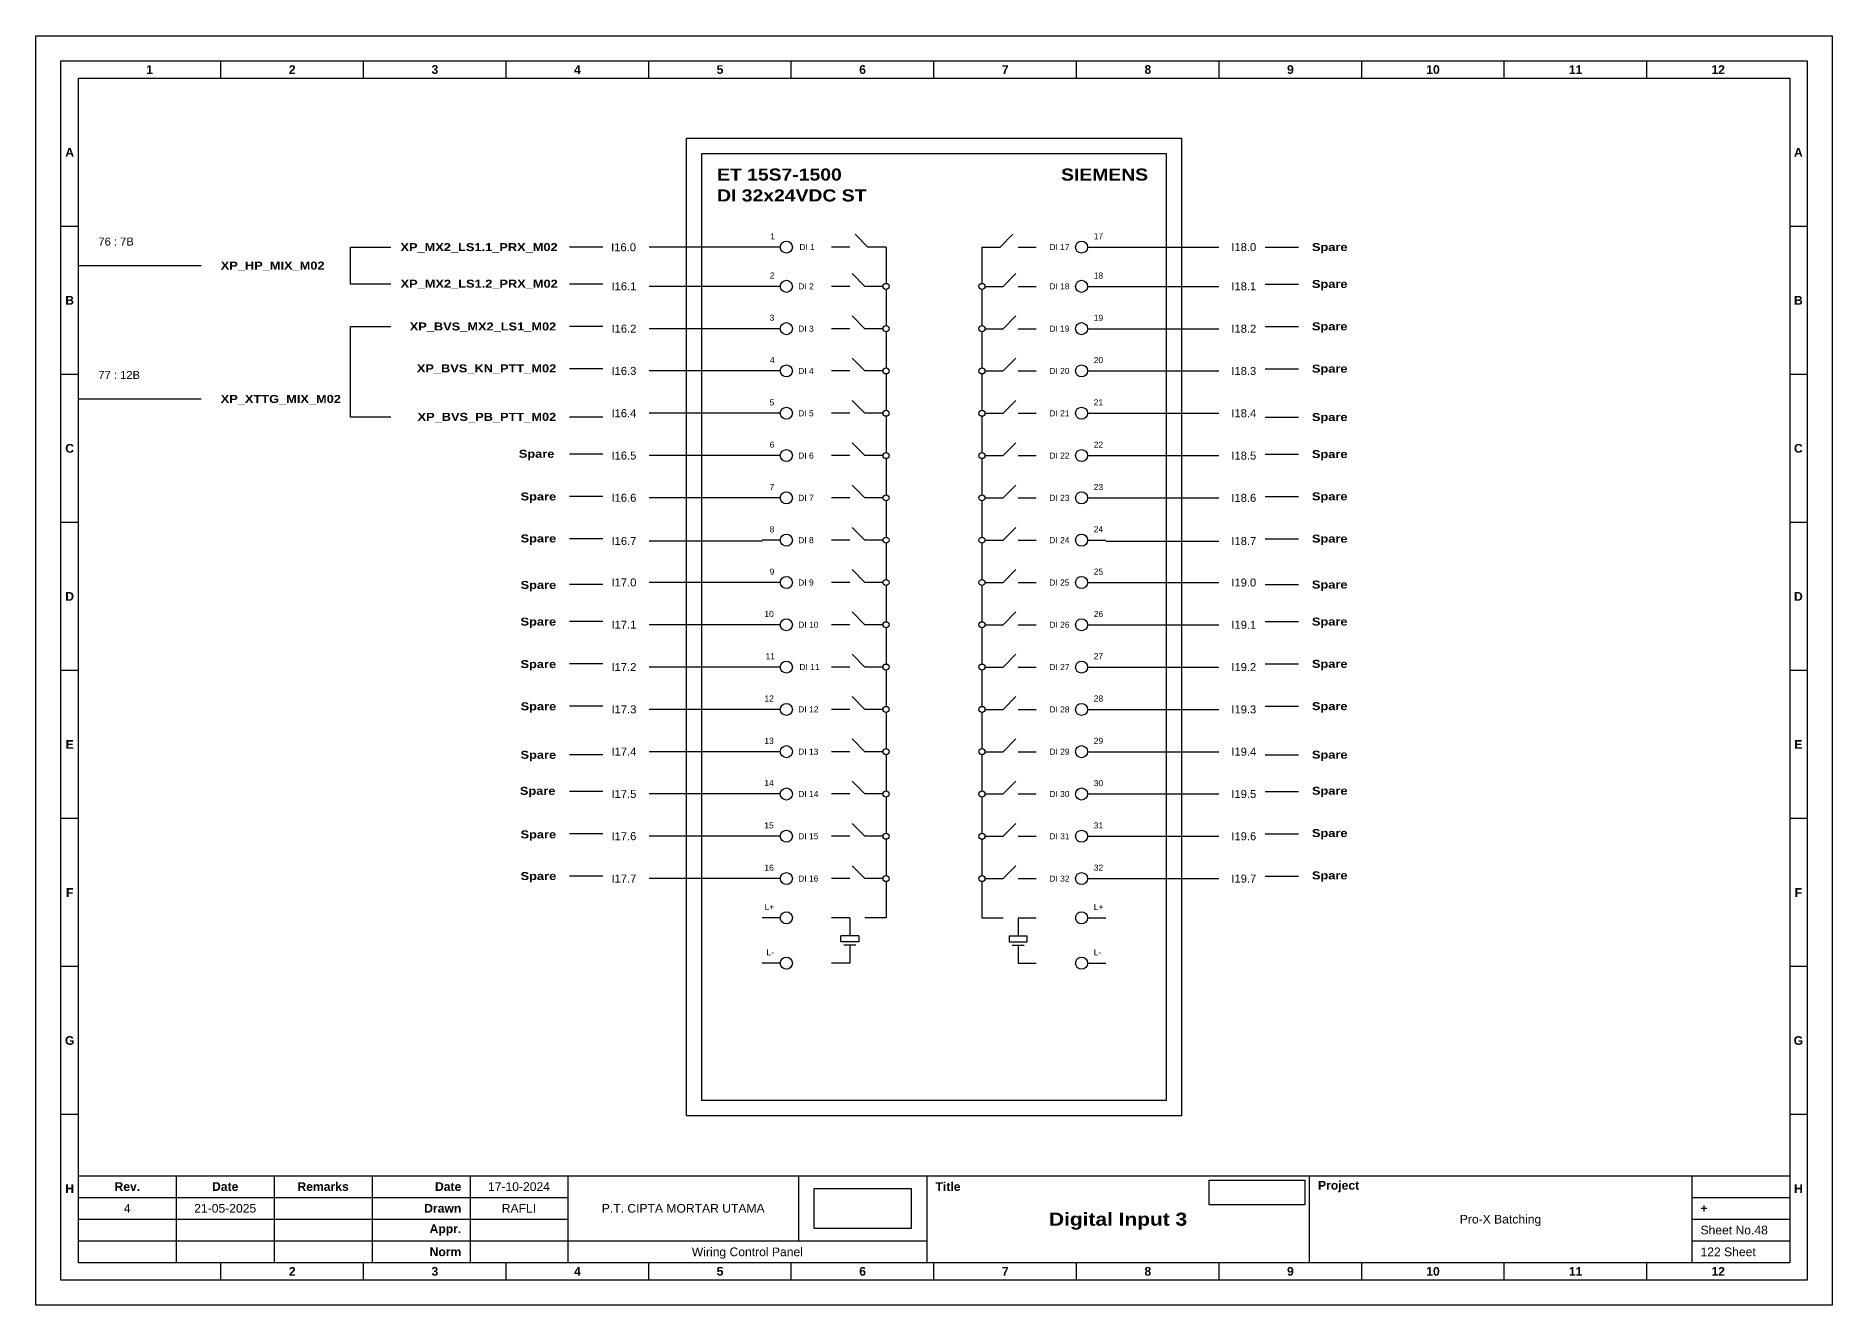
# Model space of a CAD drawing. Header units: centimetres. Extents: x 629 to 3405, y 1037 to 2279.
# Drawn here: x 2193.3 to 2462.7, y 1512.5 to 1702.9 of the extents above; entities that cross this region are included whole.
import ezdxf
from ezdxf.enums import TextEntityAlignment as Align

# ---------------------------------------------------------------- set-up
doc = ezdxf.new("R2010")
doc.units = ezdxf.units.CM
doc.header["$MEASUREMENT"] = 0
doc.styles.add('Bold', font='ariblk.ttf', dxfattribs={"height": 25.4})
doc.styles.get("Standard").update_dxf_attribs({"font": 'arial.ttf'})
picture_1 = doc.add_image_def('image1.png', size_in_pixel=(2048, 847))
picture_2 = doc.add_image_def('image2.png', size_in_pixel=(2092, 542))

# ---------------------------------------------------------------- blocks, each defined once
blk = doc.blocks.new('KOP MU PROJECT')
at = {"color": 6, "ltscale": 50}
for p, q in [((27.74, 184.05), (27.74, 186.66)), ((49.13, 184.05), (49.13, 186.66)), ((70.51, 184.05), (70.51, 186.66)), ((91.89, 184.05), (91.89, 186.66)), ((113.27, 184.05), (113.27, 186.66)), ((134.66, 184.05), (134.66, 186.66)), ((156.04, 184.05), (156.04, 186.66)), ((177.42, 184.05), (177.42, 186.66)), ((198.8, 184.05), (198.8, 186.66)), ((220.19, 184.05), (220.19, 186.66)), ((241.57, 184.05), (241.57, 186.66)), ((6.36, 161.84), (3.75, 161.84)), ((265.59, 161.84), (262.98, 161.84)), ((6.36, 139.63), (3.75, 139.63)), ((265.59, 139.63), (262.98, 139.63)), ((6.36, 117.42), (3.75, 117.42)), ((265.59, 117.42), (262.98, 117.42)), ((6.36, 95.22), (3.75, 95.22)), ((265.59, 95.22), (262.98, 95.22)), ((6.36, 73.01), (3.75, 73.01)), ((265.59, 73.01), (262.98, 73.01)), ((6.36, 50.8), (3.75, 50.8)), ((265.59, 50.8), (262.98, 50.8)), ((6.36, 28.59), (3.75, 28.59)), ((265.59, 28.59), (262.98, 28.59)), ((27.74, 3.75), (27.74, 6.36)), ((49.13, 3.75), (49.13, 6.36)), ((70.51, 3.75), (70.51, 6.36)), ((91.89, 3.75), (91.89, 6.36)), ((113.27, 3.75), (113.27, 6.36)), ((134.66, 3.75), (134.66, 6.36)), ((156.04, 3.75), (156.04, 6.36)), ((177.42, 3.75), (177.42, 6.36)), ((198.8, 3.75), (198.8, 6.36)), ((220.19, 3.75), (220.19, 6.36)), ((241.57, 3.75), (241.57, 6.36))]:
    blk.add_line(p, q, dxfattribs=at)
at = {"ltscale": 50}
for p, q in [((6.36, 19.41), (262.98, 19.41)), ((21.04, 19.41), (21.04, 6.36)), ((35.72, 19.41), (35.72, 6.36)), ((50.41, 19.41), (50.41, 6.36)), ((65.09, 19.41), (65.09, 6.36)), ((79.77, 19.41), (79.77, 6.36)), ((114.35, 19.41), (114.35, 9.62)), ((133.6, 19.41), (133.6, 6.36)), ((190.95, 19.41), (190.95, 6.36)), ((248.3, 19.41), (248.3, 6.36)), ((6.36, 16.15), (79.77, 16.15)), ((248.3, 16.15), (262.98, 16.15)), ((6.36, 12.89), (79.77, 12.89)), ((248.3, 12.89), (262.98, 12.89)), ((6.36, 9.62), (133.6, 9.62)), ((248.3, 9.62), (262.98, 9.62))]:
    blk.add_line(p, q, dxfattribs=at)
at = {"color": 1, "ltscale": 50}
blk.add_lwpolyline([(269.34, 0), (0, 0), (0, 190.41), (269.34, 190.41)], close=True, dxfattribs=at)
at = {"color": 6, "ltscale": 50}
for points in [[(265.59, 3.75), (3.75, 3.75), (3.75, 186.66), (265.59, 186.66)], [(262.98, 6.36), (6.36, 6.36), (6.36, 184.05), (262.98, 184.05)]]:
    blk.add_lwpolyline(points, close=True, dxfattribs=at)
at = {"ltscale": 50, "char_height": 1.305, "attachment_point": 4}
for s, width, heights, insert in [('\\pxqc;{\\fArial|b1|i0|c0|p34;1}', 21.3825, [2.51], (6.36, 185.36)), ('\\pxqc;{\\fArial|b1|i0|c0|p34;2}', 21.3825, [2.51], (27.74, 185.36)), ('\\pxqc;{\\fArial|b1|i0|c0|p34;3}', 21.3825, [2.51], (49.13, 185.36)), ('\\pxqc;{\\fArial|b1|i0|c0|p34;4}', 21.3825, [2.51], (70.51, 185.36)), ('\\pxqc;{\\fArial|b1|i0|c0|p34;5}', 21.3825, [2.51], (91.89, 185.36)), ('\\pxqc;{\\fArial|b1|i0|c0|p34;6}', 21.3825, [2.51], (113.27, 185.36)), ('\\pxqc;{\\fArial|b1|i0|c0|p34;7}', 21.3825, [2.51], (134.66, 185.36)), ('\\pxqc;{\\fArial|b1|i0|c0|p34;8}', 21.3825, [2.51], (156.04, 185.36)), ('\\pxqc;{\\fArial|b1|i0|c0|p34;9}', 21.3825, [2.51], (177.42, 185.36)), ('\\pxqc;{\\fArial|b1|i0|c0|p34;10}', 21.3825, [2.51], (198.8, 185.36)), ('\\pxqc;{\\fArial|b1|i0|c0|p34;11}', 21.3825, [2.51], (220.19, 185.36)), ('\\pxqc;{\\fArial|b1|i0|c0|p34;12}', 21.3825, [2.51], (241.57, 185.36)), ('\\pxqc;{\\fArial|b1|i0|c0|p34;A}', 2.61, [2.51], (3.75, 172.95)), ('\\pxqc;{\\fArial|b1|i0|c0|p34;A}', 2.61, [2.51], (262.98, 172.95)), ('\\pxqc;{\\fArial|b1|i0|c0|p34;B}', 2.61, [2.51], (3.75, 150.74)), ('\\pxqc;{\\fArial|b1|i0|c0|p34;B}', 2.61, [2.51], (262.98, 150.74)), ('\\pxqc;{\\fArial|b1|i0|c0|p34;C}', 2.61, [2.51], (3.75, 128.53)), ('\\pxqc;{\\fArial|b1|i0|c0|p34;C}', 2.61, [2.51], (262.98, 128.53)), ('\\pxqc;{\\fArial|b1|i0|c0|p34;D}', 2.61, [2.51], (3.75, 106.32)), ('\\pxqc;{\\fArial|b1|i0|c0|p34;D}', 2.61, [2.51], (262.98, 106.32)), ('\\pxqc;{\\fArial|b1|i0|c0|p34;E}', 2.61, [2.51], (3.75, 84.11)), ('\\pxqc;{\\fArial|b1|i0|c0|p34;E}', 2.61, [2.51], (262.98, 84.11)), ('\\pxqc;{\\fArial|b1|i0|c0|p34;F}', 2.61, [2.51], (3.75, 61.9)), ('\\pxqc;{\\fArial|b1|i0|c0|p34;F}', 2.61, [2.51], (262.98, 61.9)), ('\\pxqc;{\\fArial|b1|i0|c0|p34;G}', 2.61, [2.51], (3.75, 39.69)), ('\\pxqc;{\\fArial|b1|i0|c0|p34;G}', 2.61, [2.51], (262.98, 39.69)), ('\\pxqc;{\\fArial|b1|i0|c0|p34;H}', 2.61, [2.51], (3.75, 17.47)), ('\\pxqc;{\\fArial|b1|i0|c0|p34;Rev.}', 14.6811, [2.88], (6.36, 17.78)), ('\\pxqc;{\\fArial|b1|i0|c0|p34;Date}', 14.6811, [2.88], (21.04, 17.78)), ('\\pxqc;{\\fArial|b1|i0|c0|p34;Remarks}', 14.6811, [2.88], (35.72, 17.78)), ('\\pxqr;{\\fArial|b1|i0|c0|p34;Date}', 13.3761, [2.88], (50.41, 17.78)), ('\\pxql;{\\fArial|b1|i0|c0|p34;Title}', 50.2419, [2.88], (134.9, 17.78)), ('\\pxql;{\\fArial|b1|i0|c0|p34;Project}', 50.2419, [2.88], (192.25, 17.78)), ('\\pxqc;{\\fArial|b1|i0|c0|p34;H}', 2.61, [2.51], (262.98, 17.47)), ('\\pxqr;{\\fArial|b1|i0|c0|p34;Drawn}', 13.3761, [2.88], (50.41, 14.52)), ('\\pxql;{\\fArial|b1|i0|c0|p34;+}', 14.6811, [2.88], (249.61, 14.52)), ('\\pxqr;{\\fArial|b1|i0|c0|p34;Appr.}', 13.3761, [2.88], (50.41, 11.26)), ('\\pxqr;{\\fArial|b1|i0|c0|p34;Norm}', 13.3761, [2.88], (50.41, 7.99)), ('\\pxqc;{\\fArial|b1|i0|c0|p34;2}', 21.3825, [2.51], (27.74, 5.06)), ('\\pxqc;{\\fArial|b1|i0|c0|p34;3}', 21.3825, [2.51], (49.13, 5.06)), ('\\pxqc;{\\fArial|b1|i0|c0|p34;4}', 21.3825, [2.51], (70.51, 5.06)), ('\\pxqc;{\\fArial|b1|i0|c0|p34;5}', 21.3825, [2.51], (91.89, 5.06)), ('\\pxqc;{\\fArial|b1|i0|c0|p34;6}', 21.3825, [2.51], (113.27, 5.06)), ('\\pxqc;{\\fArial|b1|i0|c0|p34;7}', 21.3825, [2.51], (134.66, 5.06)), ('\\pxqc;{\\fArial|b1|i0|c0|p34;8}', 21.3825, [2.51], (156.04, 5.06)), ('\\pxqc;{\\fArial|b1|i0|c0|p34;9}', 21.3825, [2.51], (177.42, 5.06)), ('\\pxqc;{\\fArial|b1|i0|c0|p34;10}', 21.3825, [2.51], (198.8, 5.06)), ('\\pxqc;{\\fArial|b1|i0|c0|p34;11}', 21.3825, [2.51], (220.19, 5.06)), ('\\pxqc;{\\fArial|b1|i0|c0|p34;12}', 21.3825, [2.51], (241.57, 5.06))]:
    blk.add_mtext_dynamic_manual_height_columns(s, width=width, gutter_width=0.0326, heights=heights, dxfattribs=dict(at, insert=insert))
at = {"ltscale": 50}
for tag, p in [('DATECREATED', (72.43, 17.78)), ('REV', (13.7, 14.52)), ('REVDATE', (28.38, 14.52)), ('REMARKS', (43.06, 14.52)), ('DRAWN', (72.43, 14.52)), ('COMPANY', (97.06, 14.52)), ('PROJECT', (219.62, 12.89)), ('APPR', (72.43, 11.26)), ('NORM', (72.43, 7.99)), ('DRAWINGCATEGORY', (106.68, 7.99)), ('DESCRIPTION', (162.27, 10.03))]:
    blk.add_attdef(tag, text='', height=1.3, dxfattribs=at).set_placement(p, align=Align.MIDDLE_CENTER)
at = {"ltscale": 50, "style": 'Bold'}
blk.add_attdef('TITLE', text='', height=1.96, dxfattribs=at).set_placement((162.27, 12.89), align=Align.MIDDLE_CENTER)
at = {"ltscale": 50}
for tag, p in [('SHEETNUMBER', (249.61, 11.26)), ('TOTALSHEET', (249.61, 7.99))]:
    blk.add_attdef(tag, text='', height=1.3, dxfattribs=at).set_placement(p, align=Align.MIDDLE_LEFT)
image = blk.add_image(picture_1, insert=(116.72, 11.48), size_in_units=(14.5, 6), dxfattribs=at)
image.dxf.flags = 15
image = blk.add_image(picture_2, insert=(175.94, 15.04), size_in_units=(14.36, 3.72), dxfattribs=at)
image.dxf.flags = 15

msp = doc.modelspace()

# ---------------------------------------------------------------- linework, layer by layer
at = {"ltscale": 50}
for p, q in [((2318.11, 1671.25), (2316.19, 1673.17)), ((2337.92, 1671.25), (2339.85, 1673.17)), ((2315.39, 1671.25), (2312.67, 1671.25)), ((2320.83, 1671.25), (2318.11, 1671.25)), ((2320.83, 1671.25), (2320.83, 1665.81)), ((2335.2, 1671.25), (2337.92, 1671.25)), ((2335.2, 1671.25), (2335.2, 1665.81)), ((2340.64, 1671.25), (2343.36, 1671.25)), ((2317.66, 1665.36), (2315.73, 1667.28)), ((2338.38, 1665.36), (2340.3, 1667.28)), ((2315.39, 1665.36), (2312.67, 1665.36)), ((2320.38, 1665.36), (2317.66, 1665.36)), ((2320.83, 1664.9), (2320.83, 1659.46)), ((2335.2, 1664.9), (2335.2, 1659.46)), ((2335.66, 1665.36), (2338.38, 1665.36)), ((2340.64, 1665.36), (2343.36, 1665.36)), ((2317.66, 1659.01), (2315.73, 1660.93)), ((2338.38, 1659.01), (2340.3, 1660.93)), ((2315.39, 1659.01), (2312.67, 1659.01)), ((2320.38, 1659.01), (2317.66, 1659.01)), ((2320.83, 1658.56), (2320.83, 1653.12)), ((2335.2, 1658.56), (2335.2, 1653.12)), ((2335.66, 1659.01), (2338.38, 1659.01)), ((2340.64, 1659.01), (2343.36, 1659.01)), ((2317.66, 1652.67), (2315.73, 1654.59)), ((2338.38, 1652.67), (2340.3, 1654.59)), ((2315.39, 1652.67), (2312.67, 1652.67)), ((2320.38, 1652.67), (2317.66, 1652.67)), ((2320.83, 1652.21), (2320.83, 1646.77)), ((2335.2, 1652.21), (2335.2, 1646.77)), ((2335.66, 1652.67), (2338.38, 1652.67)), ((2340.64, 1652.67), (2343.36, 1652.67)), ((2315.39, 1646.32), (2312.67, 1646.32)), ((2317.66, 1646.32), (2315.73, 1648.24)), ((2320.38, 1646.32), (2317.66, 1646.32)), ((2320.83, 1645.87), (2320.83, 1640.43)), ((2335.2, 1645.87), (2335.2, 1640.43)), ((2335.66, 1646.32), (2338.38, 1646.32)), ((2338.38, 1646.32), (2340.3, 1648.24)), ((2340.64, 1646.32), (2343.36, 1646.32)), ((2317.66, 1639.97), (2315.73, 1641.9)), ((2338.38, 1639.97), (2340.3, 1641.9)), ((2315.39, 1639.97), (2312.67, 1639.97)), ((2320.38, 1639.97), (2317.66, 1639.97)), ((2320.83, 1639.52), (2320.83, 1634.08)), ((2335.2, 1639.52), (2335.2, 1634.08)), ((2335.66, 1639.97), (2338.38, 1639.97)), ((2340.64, 1639.97), (2343.36, 1639.97)), ((2317.66, 1633.63), (2315.73, 1635.55)), ((2338.38, 1633.63), (2340.3, 1635.55)), ((2315.39, 1633.63), (2312.67, 1633.63)), ((2320.38, 1633.63), (2317.66, 1633.63)), ((2320.83, 1633.17), (2320.83, 1627.73)), ((2335.2, 1633.17), (2335.2, 1627.73)), ((2335.66, 1633.63), (2338.38, 1633.63)), ((2340.64, 1633.63), (2343.36, 1633.63)), ((2315.39, 1627.28), (2312.67, 1627.28)), ((2317.66, 1627.28), (2315.73, 1629.2)), ((2320.38, 1627.28), (2317.66, 1627.28)), ((2335.66, 1627.28), (2338.38, 1627.28)), ((2338.38, 1627.28), (2340.3, 1629.2)), ((2340.64, 1627.28), (2343.36, 1627.28)), ((2320.83, 1626.83), (2320.83, 1621.39)), ((2335.2, 1626.83), (2335.2, 1621.39)), ((2317.66, 1620.93), (2315.73, 1622.86)), ((2338.38, 1620.93), (2340.3, 1622.86)), ((2315.39, 1620.93), (2312.67, 1620.93)), ((2320.38, 1620.93), (2317.66, 1620.93)), ((2320.83, 1620.48), (2320.83, 1615.04)), ((2335.2, 1620.48), (2335.2, 1615.04)), ((2335.66, 1620.93), (2338.38, 1620.93)), ((2340.64, 1620.93), (2343.36, 1620.93)), ((2317.66, 1614.59), (2315.73, 1616.51)), ((2338.38, 1614.59), (2340.3, 1616.51)), ((2315.39, 1614.59), (2312.67, 1614.59)), ((2320.38, 1614.59), (2317.66, 1614.59)), ((2320.83, 1614.13), (2320.83, 1608.69)), ((2335.2, 1614.13), (2335.2, 1608.69)), ((2335.66, 1614.59), (2338.38, 1614.59)), ((2340.64, 1614.59), (2343.36, 1614.59)), ((2315.39, 1608.24), (2312.67, 1608.24)), ((2317.66, 1608.24), (2315.73, 1610.16)), ((2320.38, 1608.24), (2317.66, 1608.24)), ((2335.66, 1608.24), (2338.38, 1608.24)), ((2338.38, 1608.24), (2340.3, 1610.16)), ((2340.64, 1608.24), (2343.36, 1608.24)), ((2320.83, 1607.79), (2320.83, 1602.35)), ((2335.2, 1607.79), (2335.2, 1602.35)), ((2317.66, 1601.89), (2315.73, 1603.82)), ((2338.38, 1601.89), (2340.3, 1603.82)), ((2315.39, 1601.89), (2312.67, 1601.89)), ((2320.38, 1601.89), (2317.66, 1601.89)), ((2320.83, 1601.44), (2320.83, 1596)), ((2335.2, 1601.44), (2335.2, 1596)), ((2335.66, 1601.89), (2338.38, 1601.89)), ((2340.64, 1601.89), (2343.36, 1601.89)), ((2317.66, 1595.55), (2315.73, 1597.47)), ((2338.38, 1595.55), (2340.3, 1597.47)), ((2315.39, 1595.55), (2312.67, 1595.55)), ((2320.38, 1595.55), (2317.66, 1595.55)), ((2320.83, 1595.1), (2320.83, 1589.66)), ((2335.2, 1595.1), (2335.2, 1589.66)), ((2335.66, 1595.55), (2338.38, 1595.55)), ((2340.64, 1595.55), (2343.36, 1595.55)), ((2315.39, 1589.2), (2312.67, 1589.2)), ((2317.66, 1589.2), (2315.73, 1591.13)), ((2320.38, 1589.2), (2317.66, 1589.2)), ((2335.66, 1589.2), (2338.38, 1589.2)), ((2338.38, 1589.2), (2340.3, 1591.13)), ((2340.64, 1589.2), (2343.36, 1589.2)), ((2320.83, 1588.75), (2320.83, 1583.31)), ((2335.2, 1588.75), (2335.2, 1583.31)), ((2317.66, 1582.86), (2315.73, 1584.78)), ((2338.38, 1582.86), (2340.3, 1584.78)), ((2315.39, 1582.86), (2312.67, 1582.86)), ((2320.38, 1582.86), (2317.66, 1582.86)), ((2320.83, 1582.4), (2320.83, 1576.96)), ((2335.2, 1582.4), (2335.2, 1576.96)), ((2335.66, 1582.86), (2338.38, 1582.86)), ((2340.64, 1582.86), (2343.36, 1582.86)), ((2317.66, 1576.51), (2315.73, 1578.43)), ((2338.38, 1576.51), (2340.3, 1578.43)), ((2315.39, 1576.51), (2312.67, 1576.51)), ((2320.38, 1576.51), (2317.66, 1576.51)), ((2320.83, 1576.06), (2320.83, 1570.62)), ((2335.2, 1576.06), (2335.2, 1570.62)), ((2335.66, 1576.51), (2338.38, 1576.51)), ((2340.64, 1576.51), (2343.36, 1576.51)), ((2315.39, 1570.62), (2312.67, 1570.62)), ((2315.39, 1570.62), (2315.39, 1567.9)), ((2320.83, 1570.62), (2317.66, 1570.62)), ((2335.2, 1570.62), (2338.38, 1570.62)), ((2340.64, 1570.62), (2343.36, 1570.62)), ((2340.64, 1570.62), (2340.64, 1567.9)), ((2316.75, 1567.9), (2314.03, 1567.9)), ((2314.03, 1567), (2314.03, 1567.9)), ((2316.75, 1567.9), (2316.75, 1567)), ((2339.28, 1567.9), (2342, 1567.9)), ((2339.28, 1567.9), (2339.28, 1567)), ((2342, 1567), (2342, 1567.9)), ((2316.75, 1567), (2314.03, 1567)), ((2316.3, 1566.54), (2314.48, 1566.54)), ((2315.39, 1566.54), (2315.39, 1563.82)), ((2339.28, 1567), (2342, 1567)), ((2339.74, 1566.54), (2341.55, 1566.54)), ((2340.64, 1566.54), (2340.64, 1563.82)), ((2315.39, 1563.82), (2312.67, 1563.82)), ((2340.64, 1563.82), (2343.36, 1563.82))]:
    msp.add_line(p, q, dxfattribs=at)
at = {"color": 146, "ltscale": 50, "true_color": 0x105689}
for p, q in [((2240.53, 1665.71), (2240.53, 1671.25)), ((2240.53, 1671.25), (2246.59, 1671.25)), ((2278.34, 1671.25), (2273.34, 1671.25)), ((2302.26, 1671.25), (2285.31, 1671.25)), ((2353.78, 1671.25), (2370.73, 1671.25)), ((2377.7, 1671.25), (2382.7, 1671.25)), ((2199.71, 1668.48), (2218.12, 1668.48)), ((2246.59, 1665.71), (2240.53, 1665.71)), ((2278.34, 1665.71), (2273.34, 1665.71)), ((2302.26, 1665.36), (2285.31, 1665.36)), ((2353.78, 1665.36), (2370.73, 1665.36)), ((2377.7, 1665.71), (2382.7, 1665.71)), ((2240.53, 1645.74), (2240.53, 1659.36)), ((2240.53, 1659.36), (2246.59, 1659.36)), ((2278.34, 1659.36), (2273.34, 1659.36)), ((2377.7, 1659.36), (2382.7, 1659.36)), ((2302.26, 1659.01), (2285.31, 1659.01)), ((2353.78, 1659.01), (2370.73, 1659.01)), ((2278.34, 1653.01), (2273.34, 1653.01)), ((2302.26, 1652.67), (2285.31, 1652.67)), ((2353.78, 1652.67), (2370.73, 1652.67)), ((2377.7, 1653.01), (2382.7, 1653.01)), ((2199.71, 1648.47), (2218.12, 1648.47)), ((2246.59, 1645.74), (2240.53, 1645.74)), ((2278.34, 1645.74), (2273.34, 1645.74)), ((2302.26, 1646.32), (2285.31, 1646.32)), ((2353.78, 1646.32), (2370.73, 1646.32)), ((2377.7, 1645.74), (2382.7, 1645.74)), ((2278.34, 1640.19), (2273.34, 1640.19)), ((2302.26, 1639.97), (2285.31, 1639.97)), ((2353.78, 1639.97), (2370.73, 1639.97)), ((2377.7, 1640.19), (2382.7, 1640.19)), ((2278.34, 1633.85), (2273.34, 1633.85)), ((2302.26, 1633.63), (2285.31, 1633.63)), ((2353.78, 1633.63), (2370.73, 1633.63)), ((2377.7, 1633.85), (2382.7, 1633.85)), ((2278.34, 1627.5), (2273.34, 1627.5)), ((2302.26, 1627.15), (2285.31, 1627.15)), ((2353.78, 1627.15), (2370.73, 1627.15)), ((2377.7, 1627.5), (2382.7, 1627.5)), ((2278.34, 1620.61), (2273.34, 1620.61)), ((2302.26, 1620.93), (2285.31, 1620.93)), ((2353.78, 1620.93), (2370.73, 1620.93)), ((2377.7, 1620.61), (2382.7, 1620.61)), ((2278.34, 1615.06), (2273.34, 1615.06)), ((2302.26, 1614.59), (2285.31, 1614.59)), ((2353.78, 1614.59), (2370.73, 1614.59)), ((2377.7, 1615.06), (2382.7, 1615.06)), ((2278.34, 1608.72), (2273.34, 1608.72)), ((2302.26, 1608.24), (2285.31, 1608.24)), ((2353.78, 1608.24), (2370.73, 1608.24)), ((2377.7, 1608.72), (2382.7, 1608.72)), ((2278.34, 1602.37), (2273.34, 1602.37)), ((2302.26, 1601.89), (2285.31, 1601.89)), ((2353.78, 1601.89), (2370.73, 1601.89)), ((2377.7, 1602.37), (2382.7, 1602.37)), ((2278.34, 1595.1), (2273.34, 1595.1)), ((2302.26, 1595.55), (2285.31, 1595.55)), ((2353.78, 1595.55), (2370.73, 1595.55)), ((2377.7, 1595.1), (2382.7, 1595.1)), ((2278.34, 1589.55), (2273.34, 1589.55)), ((2302.26, 1589.2), (2285.31, 1589.2)), ((2353.78, 1589.2), (2370.73, 1589.2)), ((2377.7, 1589.55), (2382.7, 1589.55)), ((2278.34, 1583.2), (2273.34, 1583.2)), ((2302.26, 1582.86), (2285.31, 1582.86)), ((2353.78, 1582.86), (2370.73, 1582.86)), ((2377.7, 1583.2), (2382.7, 1583.2)), ((2278.34, 1576.86), (2273.34, 1576.86)), ((2302.26, 1576.51), (2285.31, 1576.51)), ((2353.78, 1576.51), (2370.73, 1576.51)), ((2377.7, 1576.86), (2382.7, 1576.86))]:
    msp.add_line(p, q, dxfattribs=at)
at = {"color": 6, "ltscale": 50}
for p, q in [((2304.98, 1671.25), (2302.26, 1671.25)), ((2351.06, 1671.25), (2353.78, 1671.25)), ((2304.98, 1665.36), (2302.26, 1665.36)), ((2351.06, 1665.36), (2353.78, 1665.36)), ((2304.98, 1659.01), (2302.26, 1659.01)), ((2351.06, 1659.01), (2353.78, 1659.01)), ((2304.98, 1652.67), (2302.26, 1652.67)), ((2351.06, 1652.67), (2353.78, 1652.67)), ((2304.98, 1646.32), (2302.26, 1646.32)), ((2351.06, 1646.32), (2353.78, 1646.32)), ((2304.98, 1639.97), (2302.26, 1639.97)), ((2351.06, 1639.97), (2353.78, 1639.97)), ((2304.98, 1633.63), (2302.26, 1633.63)), ((2351.06, 1633.63), (2353.78, 1633.63)), ((2304.98, 1627.28), (2302.26, 1627.28)), ((2351.06, 1627.28), (2353.78, 1627.28)), ((2304.98, 1620.93), (2302.26, 1620.93)), ((2351.06, 1620.93), (2353.78, 1620.93)), ((2304.98, 1614.59), (2302.26, 1614.59)), ((2351.06, 1614.59), (2353.78, 1614.59)), ((2304.98, 1608.24), (2302.26, 1608.24)), ((2351.06, 1608.24), (2353.78, 1608.24)), ((2304.98, 1601.89), (2302.26, 1601.89)), ((2351.06, 1601.89), (2353.78, 1601.89)), ((2304.98, 1595.55), (2302.26, 1595.55)), ((2351.06, 1595.55), (2353.78, 1595.55)), ((2304.98, 1589.2), (2302.26, 1589.2)), ((2351.06, 1589.2), (2353.78, 1589.2)), ((2304.98, 1582.86), (2302.26, 1582.86)), ((2351.06, 1582.86), (2353.78, 1582.86)), ((2304.98, 1576.51), (2302.26, 1576.51)), ((2351.06, 1576.51), (2353.78, 1576.51)), ((2304.98, 1570.62), (2302.26, 1570.62)), ((2351.06, 1570.62), (2353.78, 1570.62)), ((2304.98, 1563.82), (2302.26, 1563.82)), ((2351.06, 1563.82), (2353.78, 1563.82))]:
    msp.add_line(p, q, dxfattribs=at)
at = {"ltscale": 50}
msp.add_lwpolyline([(2290.92, 1687.57), (2365.11, 1687.57), (2365.11, 1540.94), (2290.92, 1540.94)], close=True, dxfattribs=at)
at = {"color": 6, "ltscale": 50}
msp.add_lwpolyline([(2293.19, 1685.3), (2362.84, 1685.3), (2362.84, 1543.2), (2293.19, 1543.2)], close=True, dxfattribs=at)
at = {"color": 6, "ltscale": 20}
for centre in [(2305.88, 1671.25), (2350.15, 1671.25), (2305.88, 1665.36), (2350.15, 1665.36), (2305.88, 1659.01), (2350.15, 1659.01), (2305.88, 1652.67), (2350.15, 1652.67), (2305.88, 1646.32), (2350.15, 1646.32), (2305.88, 1639.97), (2350.15, 1639.97), (2305.88, 1633.63), (2350.15, 1633.63), (2305.88, 1627.28), (2350.15, 1627.28), (2305.88, 1620.93), (2350.15, 1620.93), (2305.88, 1614.59), (2350.15, 1614.59), (2305.88, 1608.24), (2350.15, 1608.24), (2305.88, 1601.89), (2350.15, 1601.89), (2305.88, 1595.55), (2350.15, 1595.55), (2305.88, 1589.2), (2350.15, 1589.2), (2305.88, 1582.86), (2350.15, 1582.86), (2305.88, 1576.51), (2350.15, 1576.51), (2305.88, 1570.62), (2350.15, 1570.62), (2305.88, 1563.82), (2350.15, 1563.82)]:
    msp.add_circle(centre, 0.907, dxfattribs=at)
at = {"ltscale": 20}
for centre in [(2320.83, 1665.36), (2335.2, 1665.36), (2320.83, 1659.01), (2335.2, 1659.01), (2320.83, 1652.67), (2335.2, 1652.67), (2320.83, 1646.32), (2335.2, 1646.32), (2320.83, 1639.97), (2335.2, 1639.97), (2320.83, 1633.63), (2335.2, 1633.63), (2320.83, 1627.28), (2335.2, 1627.28), (2320.83, 1620.93), (2335.2, 1620.93), (2320.83, 1614.59), (2335.2, 1614.59), (2320.83, 1608.24), (2335.2, 1608.24), (2320.83, 1601.89), (2335.2, 1601.89), (2320.83, 1595.55), (2335.2, 1595.55), (2320.83, 1589.2), (2335.2, 1589.2), (2320.83, 1582.86), (2335.2, 1582.86), (2320.83, 1576.51), (2335.2, 1576.51)]:
    msp.add_circle(centre, 0.453, dxfattribs=at)

# ---------------------------------------------------------------- block references
msp.add_blockref('KOP MU PROJECT', (2193.35, 1512.52)).add_auto_attribs({'TITLE': 'Digital Input 3', 'PROJECT': 'Pro-X Batching', 'COMPANY': 'P.T. CIPTA MORTAR UTAMA', 'DRAWINGCATEGORY': 'Wiring Control Panel', 'DRAWN': 'RAFLI', 'DATECREATED': '17-10-2024', 'REVDATE': '21-05-2025', 'REV': '4', 'SHEETNUMBER': 'Sheet No.48', 'TOTALSHEET': '122 Sheet'})

# ---------------------------------------------------------------- texts
at = {"ltscale": 500, "style": 'Bold'}
for s, p in [('ET 15S7-1500', (2295.49, 1683.04)), ('DI 32x24VDC ST', (2295.49, 1679.91))]:
    msp.add_text(s, height=1.8132, dxfattribs=at).set_placement(p, align=Align.TOP_LEFT)
msp.add_text('SIEMENS', height=1.813, dxfattribs=at).set_placement((2360.12, 1683.04), align=Align.TOP_RIGHT)
at = {"ltscale": 500}
for s, height, p in [('76 : 7B', 1.2, (2202.71, 1671.12, -2)), ('1', 0.907, (2303.46, 1672.16)), ('17', 0.907, (2351.97, 1672.16)), ('2', 0.907, (2303.4, 1666.26)), ('18', 0.907, (2351.97, 1666.26)), ('3', 0.907, (2303.37, 1659.92)), ('19', 0.907, (2351.97, 1659.92)), ('4', 0.907, (2303.41, 1653.57)), ('20', 0.907, (2351.97, 1653.57)), ('77 : 12B', 1.2, (2202.71, 1651.11, -2)), ('5', 0.907, (2303.36, 1647.23)), ('21', 0.907, (2351.97, 1647.23)), ('6', 0.907, (2303.38, 1640.88)), ('22', 0.907, (2351.97, 1640.88)), ('7', 0.907, (2303.36, 1634.53)), ('23', 0.907, (2351.97, 1634.53)), ('8', 0.907, (2303.37, 1628.19)), ('24', 0.907, (2351.97, 1628.19)), ('9', 0.907, (2303.37, 1621.84)), ('25', 0.907, (2351.97, 1621.84)), ('10', 0.907, (2302.58, 1615.49)), ('26', 0.907, (2351.97, 1615.49)), ('11', 0.907, (2302.76, 1609.15)), ('27', 0.907, (2351.97, 1609.15)), ('12', 0.907, (2302.59, 1602.8)), ('28', 0.907, (2351.97, 1602.8)), ('13', 0.907, (2302.58, 1596.45)), ('29', 0.907, (2351.97, 1596.45)), ('14', 0.907, (2302.58, 1590.11)), ('30', 0.907, (2351.97, 1590.11)), ('15', 0.907, (2302.57, 1583.76)), ('31', 0.907, (2351.97, 1583.76)), ('16', 0.907, (2302.58, 1577.42)), ('32', 0.907, (2351.97, 1577.42)), ('L+', 0.907, (2302.6, 1571.52)), ('L+', 0.907, (2351.97, 1571.52)), ('L-', 0.907, (2302.89, 1564.72)), ('L-', 0.907, (2351.97, 1564.72))]:
    msp.add_text(s, height=height, dxfattribs=at).set_placement(p, align=Align.BOTTOM_LEFT)
at = {"ltscale": 500, "style": 'Bold'}
for s, p in [('XP_MX2_LS1.1_PRX_M02', (2271.58, 1671.25)), ('XP_MX2_LS1.2_PRX_M02', (2271.6, 1665.76)), ('XP_BVS_MX2_LS1_M02', (2271.37, 1659.34)), ('XP_BVS_KN_PTT_M02', (2271.37, 1653.06)), ('XP_BVS_PB_PTT_M02', (2271.37, 1645.78)), ('Spare', (2271.09, 1640.24)), ('Spare', (2271.36, 1633.84)), ('Spare', (2271.36, 1627.54)), ('Spare', (2271.36, 1620.56)), ('Spare', (2271.35, 1615.06)), ('Spare', (2271.35, 1608.69)), ('Spare', (2271.36, 1602.36)), ('Spare', (2271.35, 1595.08)), ('Spare', (2271.25, 1589.67)), ('Spare', (2271.35, 1583.14)), ('Spare', (2271.36, 1576.89))]:
    msp.add_text(s, height=1.2, dxfattribs=at).set_placement(p, align=Align.MIDDLE_RIGHT)
at = {"ltscale": 500}
for s, p in [('I16.0', (2279.6, 1671.23)), ('I18.0', (2372.61, 1671.25)), ('I16.1', (2279.66, 1665.37)), ('I18.1', (2372.61, 1665.36)), ('I16.2', (2279.66, 1659.02)), ('I18.2', (2372.61, 1659.01)), ('I16.3', (2279.66, 1652.68)), ('I18.3', (2372.61, 1652.67)), ('I16.4', (2279.66, 1646.33)), ('I18.4', (2372.61, 1646.32)), ('I16.5', (2279.66, 1639.98)), ('I18.5', (2372.61, 1639.97)), ('I16.6', (2279.66, 1633.64)), ('I18.6', (2372.61, 1633.63)), ('I16.7', (2279.66, 1627.16)), ('I18.7', (2372.61, 1627.15)), ('I17.0', (2279.66, 1620.94)), ('I19.0', (2372.61, 1620.93)), ('I17.1', (2279.66, 1614.6)), ('I19.1', (2372.61, 1614.59)), ('I17.2', (2279.66, 1608.25)), ('I19.2', (2372.61, 1608.24)), ('I17.3', (2279.66, 1601.9)), ('I19.3', (2372.61, 1601.89)), ('I17.4', (2279.66, 1595.56)), ('I19.4', (2372.61, 1595.55)), ('I17.5', (2279.66, 1589.21)), ('I19.5', (2372.61, 1589.2)), ('I17.6', (2279.66, 1582.87)), ('I19.6', (2372.61, 1582.86)), ('I17.7', (2279.66, 1576.52)), ('I19.7', (2372.61, 1576.51))]:
    msp.add_text(s, height=1.2, dxfattribs=at).set_placement(p, align=Align.MIDDLE_LEFT)
for s, p in [('DI 1', (2310.15, 1671.25)), ('DI 17', (2348.34, 1671.25)), ('DI 2', (2309.99, 1665.36)), ('DI 18', (2348.34, 1665.36)), ('DI 3', (2309.98, 1659.01)), ('DI 19', (2348.34, 1659.01)), ('DI 4', (2309.98, 1652.67)), ('DI 20', (2348.34, 1652.67)), ('DI 5', (2309.97, 1646.32)), ('DI 21', (2348.34, 1646.32)), ('DI 6', (2309.98, 1639.97)), ('DI 22', (2348.34, 1639.97)), ('DI 7', (2309.98, 1633.63)), ('DI 23', (2348.34, 1633.63)), ('DI 8', (2309.98, 1627.28)), ('DI 24', (2348.34, 1627.28)), ('DI 9', (2309.98, 1620.93)), ('DI 25', (2348.34, 1620.93)), ('DI 10', (2310.69, 1614.59)), ('DI 26', (2348.34, 1614.59)), ('DI 11', (2310.86, 1608.24)), ('DI 27', (2348.34, 1608.24)), ('DI 12', (2310.69, 1601.89)), ('DI 28', (2348.34, 1601.89)), ('DI 13', (2310.68, 1595.55)), ('DI 29', (2348.34, 1595.55)), ('DI 14', (2310.69, 1589.2)), ('DI 30', (2348.34, 1589.2)), ('DI 15', (2310.68, 1582.86)), ('DI 31', (2348.34, 1582.86)), ('DI 16', (2310.68, 1576.51)), ('DI 32', (2348.34, 1576.51))]:
    msp.add_text(s, height=0.907, dxfattribs=at).set_placement(p, align=Align.MIDDLE_RIGHT)
at = {"ltscale": 500, "style": 'Bold'}
for s, p in [('Spare', (2384.69, 1671.26)), ('XP_HP_MIX_M02', (2221.06, 1668.48)), ('Spare', (2384.69, 1665.72)), ('Spare', (2384.69, 1659.37)), ('Spare', (2384.69, 1653.02)), ('XP_XTTG_MIX_M02', (2221.06, 1648.47)), ('Spare', (2384.69, 1645.75)), ('Spare', (2384.69, 1640.2)), ('Spare', (2384.69, 1633.86)), ('Spare', (2384.69, 1627.51)), ('Spare', (2384.69, 1620.62)), ('Spare', (2384.69, 1615.07)), ('Spare', (2384.69, 1608.73)), ('Spare', (2384.69, 1602.38)), ('Spare', (2384.69, 1595.1)), ('Spare', (2384.69, 1589.69)), ('Spare', (2384.69, 1583.34)), ('Spare', (2384.69, 1576.99))]:
    msp.add_text(s, height=1.2, dxfattribs=at).set_placement(p, align=Align.MIDDLE_LEFT)

doc.saveas('drawing.dxf')
